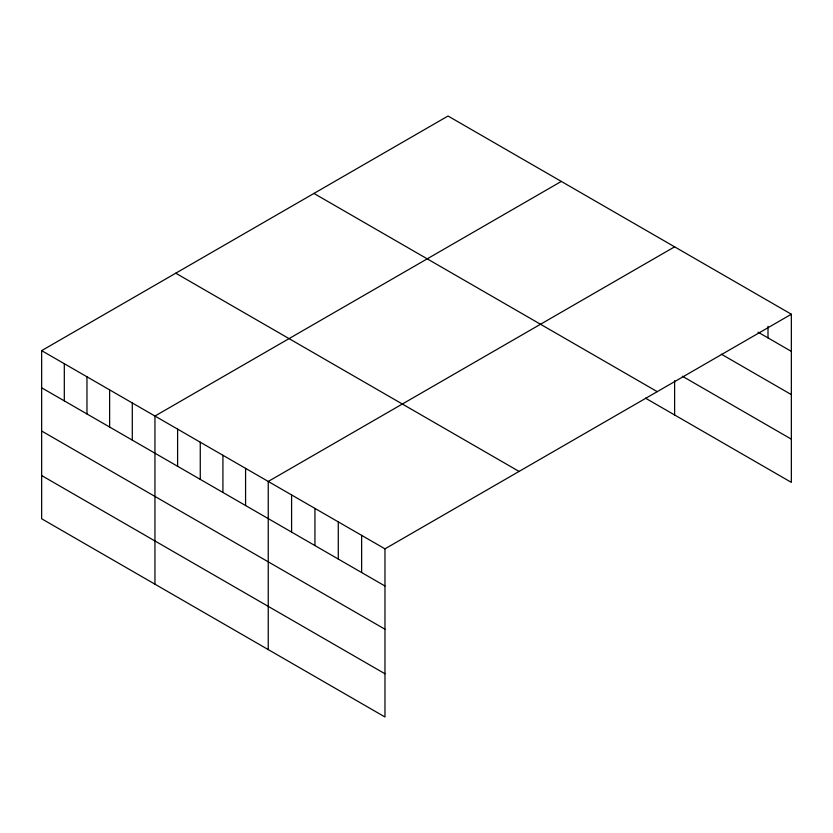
<?xml version="1.0" encoding="UTF-8"?>
<svg xmlns="http://www.w3.org/2000/svg" width="833" height="833" viewBox="0 0 833 833"><rect width="100%" height="100%" fill="white"/><g stroke="black" fill="none" stroke-linecap="round" stroke-linejoin="round"><path stroke-width="1.25" d="M791.35 314.228L384.971 548.843L384.971 716.984L41.65 518.772L41.65 350.631L448.029 116.016L791.35 314.228L791.35 482.369L645.492 398.153M561.327 181.417L154.948 416.042L154.948 584.183M674.615 246.828L268.247 481.453L268.247 649.594M757.999 332.128L791.35 351.38M721.316 354.171L791.35 394.613M682.404 376.245L791.35 439.147M313.926 193.433L657.247 391.656M175.753 273.203L519.074 471.426M41.65 350.631L384.971 548.843M41.65 387.793L384.971 586.005M41.65 431.015L384.971 629.227M41.65 475.549L384.971 673.762M768.005 326.369L768.005 337.906M674.615 380.65L674.615 414.98M361.626 535.369L361.626 572.531M338.281 521.885L338.281 559.047M314.936 508.411L314.936 545.573M291.592 494.927L291.592 532.089M245.579 468.375L245.579 505.527M222.921 455.287L222.921 492.449M200.264 442.208L200.264 479.36M177.606 429.12L177.606 466.282M132.291 402.964L132.291 440.116M109.623 389.875L109.623 427.037M86.965 376.797L86.965 413.959M64.308 363.709L64.308 400.871"/></g></svg>
